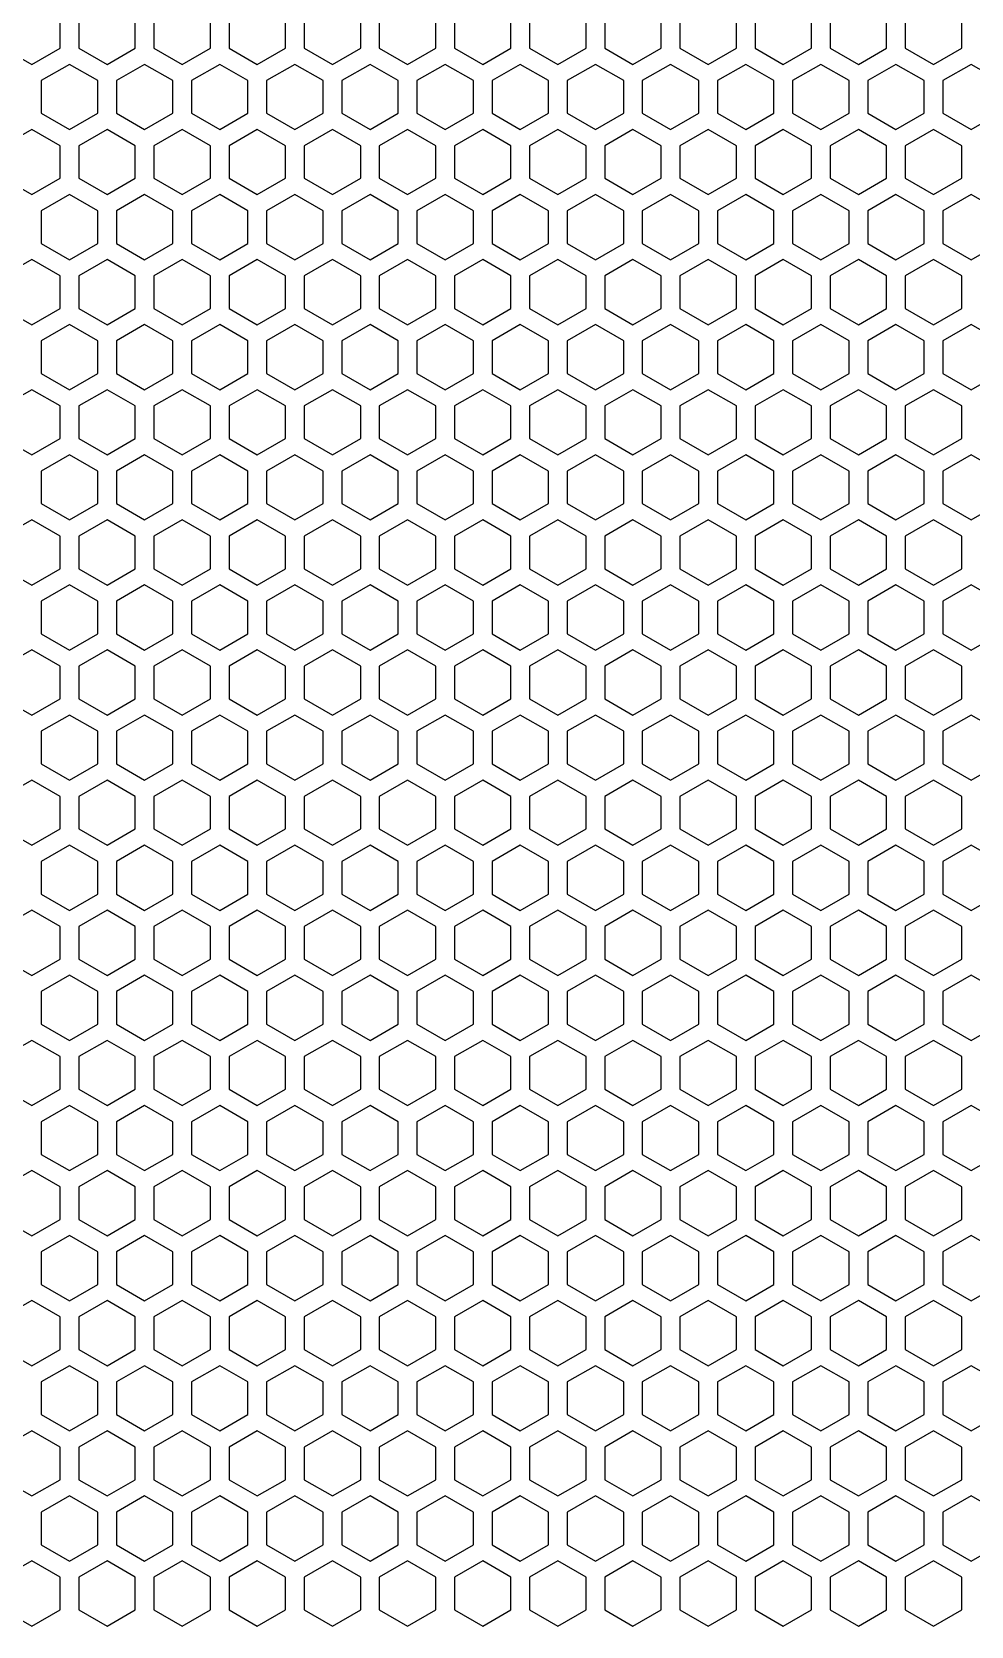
# Model space of a CAD drawing. Extents: x 2 to 204, y 16 to 190.
# Drawn here: x 103.9 to 154.3, y 15.5 to 101.1 of the extents above; entities that cross this region are included whole.
import ezdxf

# ---------------------------------------------------------------- set-up
doc = ezdxf.new("R2010")
doc.units = 0

msp = doc.modelspace()

# ---------------------------------------------------------------- linework, layer by layer
at = {"color": 7}
for points in [[(105.446098, 101.925876), (103.930556, 102.800876), (102.415014, 101.925876), (102.415014, 100.175879), (103.930556, 99.30088), (105.446098, 100.175879), (105.446098, 101.925876)], [(109.477181, 101.925876), (107.961639, 102.800876), (106.446097, 101.925876), (106.446097, 100.175879), (107.961639, 99.30088), (109.477181, 100.175879), (109.477181, 101.925876)], [(113.508267, 101.925876), (111.992725, 102.800876), (110.47718, 101.925876), (110.47718, 100.175879), (111.992725, 99.30088), (113.508267, 100.175879), (113.508267, 101.925876)], [(117.53935, 101.925876), (116.023808, 102.800876), (114.508264, 101.925876), (114.508264, 100.175879), (116.023808, 99.30088), (117.53935, 100.175879), (117.53935, 101.925876)], [(121.570434, 101.925876), (120.054892, 102.800876), (118.539347, 101.925876), (118.539347, 100.175879), (120.054892, 99.30088), (121.570434, 100.175879), (121.570434, 101.925876)], [(125.601517, 101.925876), (124.085975, 102.800876), (122.570433, 101.925876), (122.570433, 100.175879), (124.085975, 99.30088), (125.601517, 100.175879), (125.601517, 101.925876)], [(129.632601, 101.925876), (128.117059, 102.800876), (126.601517, 101.925876), (126.601517, 100.175879), (128.117059, 99.30088), (129.632601, 100.175879), (129.632601, 101.925876)], [(133.663687, 101.925876), (132.148142, 102.800876), (130.6326, 101.925876), (130.6326, 100.175879), (132.148142, 99.30088), (133.663687, 100.175879), (133.663687, 101.925876)], [(137.69477, 101.925876), (136.179225, 102.800876), (134.663683, 101.925876), (134.663683, 100.175879), (136.179225, 99.30088), (137.69477, 100.175879), (137.69477, 101.925876)], [(141.725854, 101.925876), (140.210311, 102.800876), (138.694767, 101.925876), (138.694767, 100.175879), (140.210311, 99.30088), (141.725854, 100.175879), (141.725854, 101.925876)], [(145.756937, 101.925876), (144.241395, 102.800876), (142.725853, 101.925876), (142.725853, 100.175879), (144.241395, 99.30088), (145.756937, 100.175879), (145.756937, 101.925876)], [(149.78802, 101.925876), (148.272478, 102.800876), (146.756934, 101.925876), (146.756934, 100.175879), (148.272478, 99.30088), (149.78802, 100.175879), (149.78802, 101.925876)], [(153.819104, 101.925876), (152.303562, 102.800876), (150.78802, 101.925876), (150.78802, 100.175879), (152.303562, 99.30088), (153.819104, 100.175879), (153.819104, 101.925876)], [(107.461641, 98.434857), (105.946099, 99.309854), (104.430554, 98.434857), (104.430554, 96.684858), (105.946099, 95.809858), (107.461641, 96.684858), (107.461641, 98.434857)], [(111.492724, 98.434857), (109.977182, 99.309854), (108.46164, 98.434857), (108.46164, 96.684858), (109.977182, 95.809858), (111.492724, 96.684858), (111.492724, 98.434857)], [(115.523807, 98.434857), (114.008265, 99.309854), (112.492723, 98.434857), (112.492723, 96.684858), (114.008265, 95.809858), (115.523807, 96.684858), (115.523807, 98.434857)], [(119.554891, 98.434857), (118.039349, 99.309854), (116.523807, 98.434857), (116.523807, 96.684858), (118.039349, 95.809858), (119.554891, 96.684858), (119.554891, 98.434857)], [(123.585974, 98.434857), (122.070432, 99.309854), (120.55489, 98.434857), (120.55489, 96.684858), (122.070432, 95.809858), (123.585974, 96.684858), (123.585974, 98.434857)], [(127.61706, 98.434857), (126.101518, 99.309854), (124.585974, 98.434857), (124.585974, 96.684858), (126.101518, 95.809858), (127.61706, 96.684858), (127.61706, 98.434857)], [(131.648144, 98.434857), (130.132602, 99.309854), (128.617057, 98.434857), (128.617057, 96.684858), (130.132602, 95.809858), (131.648144, 96.684858), (131.648144, 98.434857)], [(135.679227, 98.434857), (134.163685, 99.309854), (132.64814, 98.434857), (132.64814, 96.684858), (134.163685, 95.809858), (135.679227, 96.684858), (135.679227, 98.434857)], [(139.71031, 98.434857), (138.194768, 99.309854), (136.679226, 98.434857), (136.679226, 96.684858), (138.194768, 95.809858), (139.71031, 96.684858), (139.71031, 98.434857)], [(143.741394, 98.434857), (142.225852, 99.309854), (140.71031, 98.434857), (140.71031, 96.684858), (142.225852, 95.809858), (143.741394, 96.684858), (143.741394, 98.434857)], [(147.77248, 98.434857), (146.256935, 99.309854), (144.741393, 98.434857), (144.741393, 96.684858), (146.256935, 95.809858), (147.77248, 96.684858), (147.77248, 98.434857)], [(151.803563, 98.434857), (150.288019, 99.309854), (148.772477, 98.434857), (148.772477, 96.684858), (150.288019, 95.809858), (151.803563, 96.684858), (151.803563, 98.434857)], [(155.834647, 98.434857), (154.319105, 99.309854), (152.80356, 98.434857), (152.80356, 96.684858), (154.319105, 95.809858), (155.834647, 96.684858), (155.834647, 98.434857)], [(105.446098, 94.943835), (103.930556, 95.818835), (102.415014, 94.943835), (102.415014, 93.193838), (103.930556, 92.318839), (105.446098, 93.193838), (105.446098, 94.943835)], [(109.477181, 94.943835), (107.961639, 95.818835), (106.446097, 94.943835), (106.446097, 93.193838), (107.961639, 92.318839), (109.477181, 93.193838), (109.477181, 94.943835)], [(113.508267, 94.943835), (111.992725, 95.818835), (110.47718, 94.943835), (110.47718, 93.193838), (111.992725, 92.318839), (113.508267, 93.193838), (113.508267, 94.943835)], [(117.53935, 94.943835), (116.023808, 95.818835), (114.508264, 94.943835), (114.508264, 93.193838), (116.023808, 92.318839), (117.53935, 93.193838), (117.53935, 94.943835)], [(121.570434, 94.943835), (120.054892, 95.818835), (118.539347, 94.943835), (118.539347, 93.193838), (120.054892, 92.318839), (121.570434, 93.193838), (121.570434, 94.943835)], [(125.601517, 94.943835), (124.085975, 95.818835), (122.570433, 94.943835), (122.570433, 93.193838), (124.085975, 92.318839), (125.601517, 93.193838), (125.601517, 94.943835)], [(129.632601, 94.943835), (128.117059, 95.818835), (126.601517, 94.943835), (126.601517, 93.193838), (128.117059, 92.318839), (129.632601, 93.193838), (129.632601, 94.943835)], [(133.663687, 94.943835), (132.148142, 95.818835), (130.6326, 94.943835), (130.6326, 93.193838), (132.148142, 92.318839), (133.663687, 93.193838), (133.663687, 94.943835)], [(137.69477, 94.943835), (136.179225, 95.818835), (134.663683, 94.943835), (134.663683, 93.193838), (136.179225, 92.318839), (137.69477, 93.193838), (137.69477, 94.943835)], [(141.725854, 94.943835), (140.210311, 95.818835), (138.694767, 94.943835), (138.694767, 93.193838), (140.210311, 92.318839), (141.725854, 93.193838), (141.725854, 94.943835)], [(145.756937, 94.943835), (144.241395, 95.818835), (142.725853, 94.943835), (142.725853, 93.193838), (144.241395, 92.318839), (145.756937, 93.193838), (145.756937, 94.943835)], [(149.78802, 94.943835), (148.272478, 95.818835), (146.756934, 94.943835), (146.756934, 93.193838), (148.272478, 92.318839), (149.78802, 93.193838), (149.78802, 94.943835)], [(153.819104, 94.943835), (152.303562, 95.818835), (150.78802, 94.943835), (150.78802, 93.193838), (152.303562, 92.318839), (153.819104, 93.193838), (153.819104, 94.943835)], [(107.461641, 91.452813), (105.946099, 92.327813), (104.430554, 91.452813), (104.430554, 89.702817), (105.946099, 88.827817), (107.461641, 89.702817), (107.461641, 91.452813)], [(111.492724, 91.452813), (109.977182, 92.327813), (108.46164, 91.452813), (108.46164, 89.702817), (109.977182, 88.827817), (111.492724, 89.702817), (111.492724, 91.452813)], [(115.523807, 91.452813), (114.008265, 92.327813), (112.492723, 91.452813), (112.492723, 89.702817), (114.008265, 88.827817), (115.523807, 89.702817), (115.523807, 91.452813)], [(119.554891, 91.452813), (118.039349, 92.327813), (116.523807, 91.452813), (116.523807, 89.702817), (118.039349, 88.827817), (119.554891, 89.702817), (119.554891, 91.452813)], [(123.585974, 91.452813), (122.070432, 92.327813), (120.55489, 91.452813), (120.55489, 89.702817), (122.070432, 88.827817), (123.585974, 89.702817), (123.585974, 91.452813)], [(127.61706, 91.452813), (126.101518, 92.327813), (124.585974, 91.452813), (124.585974, 89.702817), (126.101518, 88.827817), (127.61706, 89.702817), (127.61706, 91.452813)], [(131.648144, 91.452813), (130.132602, 92.327813), (128.617057, 91.452813), (128.617057, 89.702817), (130.132602, 88.827817), (131.648144, 89.702817), (131.648144, 91.452813)], [(135.679227, 91.452813), (134.163685, 92.327813), (132.64814, 91.452813), (132.64814, 89.702817), (134.163685, 88.827817), (135.679227, 89.702817), (135.679227, 91.452813)], [(139.71031, 91.452813), (138.194768, 92.327813), (136.679226, 91.452813), (136.679226, 89.702817), (138.194768, 88.827817), (139.71031, 89.702817), (139.71031, 91.452813)], [(143.741394, 91.452813), (142.225852, 92.327813), (140.71031, 91.452813), (140.71031, 89.702817), (142.225852, 88.827817), (143.741394, 89.702817), (143.741394, 91.452813)], [(147.77248, 91.452813), (146.256935, 92.327813), (144.741393, 91.452813), (144.741393, 89.702817), (146.256935, 88.827817), (147.77248, 89.702817), (147.77248, 91.452813)], [(151.803563, 91.452813), (150.288019, 92.327813), (148.772477, 91.452813), (148.772477, 89.702817), (150.288019, 88.827817), (151.803563, 89.702817), (151.803563, 91.452813)], [(155.834647, 91.452813), (154.319105, 92.327813), (152.80356, 91.452813), (152.80356, 89.702817), (154.319105, 88.827817), (155.834647, 89.702817), (155.834647, 91.452813)], [(105.446098, 87.961794), (103.930556, 88.836791), (102.415014, 87.961794), (102.415014, 86.211795), (103.930556, 85.336797), (105.446098, 86.211795), (105.446098, 87.961794)], [(109.477181, 87.961794), (107.961639, 88.836791), (106.446097, 87.961794), (106.446097, 86.211795), (107.961639, 85.336797), (109.477181, 86.211795), (109.477181, 87.961794)], [(113.508267, 87.961794), (111.992725, 88.836791), (110.47718, 87.961794), (110.47718, 86.211795), (111.992725, 85.336797), (113.508267, 86.211795), (113.508267, 87.961794)], [(117.53935, 87.961794), (116.023808, 88.836791), (114.508264, 87.961794), (114.508264, 86.211795), (116.023808, 85.336797), (117.53935, 86.211795), (117.53935, 87.961794)], [(121.570434, 87.961794), (120.054892, 88.836791), (118.539347, 87.961794), (118.539347, 86.211795), (120.054892, 85.336797), (121.570434, 86.211795), (121.570434, 87.961794)], [(125.601517, 87.961794), (124.085975, 88.836791), (122.570433, 87.961794), (122.570433, 86.211795), (124.085975, 85.336797), (125.601517, 86.211795), (125.601517, 87.961794)], [(129.632601, 87.961794), (128.117059, 88.836791), (126.601517, 87.961794), (126.601517, 86.211795), (128.117059, 85.336797), (129.632601, 86.211795), (129.632601, 87.961794)], [(133.663687, 87.961794), (132.148142, 88.836791), (130.6326, 87.961794), (130.6326, 86.211795), (132.148142, 85.336797), (133.663687, 86.211795), (133.663687, 87.961794)], [(137.69477, 87.961794), (136.179225, 88.836791), (134.663683, 87.961794), (134.663683, 86.211795), (136.179225, 85.336797), (137.69477, 86.211795), (137.69477, 87.961794)], [(141.725854, 87.961794), (140.210311, 88.836791), (138.694767, 87.961794), (138.694767, 86.211795), (140.210311, 85.336797), (141.725854, 86.211795), (141.725854, 87.961794)], [(145.756937, 87.961794), (144.241395, 88.836791), (142.725853, 87.961794), (142.725853, 86.211795), (144.241395, 85.336797), (145.756937, 86.211795), (145.756937, 87.961794)], [(149.78802, 87.961794), (148.272478, 88.836791), (146.756934, 87.961794), (146.756934, 86.211795), (148.272478, 85.336797), (149.78802, 86.211795), (149.78802, 87.961794)], [(153.819104, 87.961794), (152.303562, 88.836791), (150.78802, 87.961794), (150.78802, 86.211795), (152.303562, 85.336797), (153.819104, 86.211795), (153.819104, 87.961794)], [(107.461641, 84.470772), (105.946099, 85.345772), (104.430554, 84.470772), (104.430554, 82.720775), (105.946099, 81.845776), (107.461641, 82.720775), (107.461641, 84.470772)], [(111.492724, 84.470772), (109.977182, 85.345772), (108.46164, 84.470772), (108.46164, 82.720775), (109.977182, 81.845776), (111.492724, 82.720775), (111.492724, 84.470772)], [(115.523807, 84.470772), (114.008265, 85.345772), (112.492723, 84.470772), (112.492723, 82.720775), (114.008265, 81.845776), (115.523807, 82.720775), (115.523807, 84.470772)], [(119.554891, 84.470772), (118.039349, 85.345772), (116.523807, 84.470772), (116.523807, 82.720775), (118.039349, 81.845776), (119.554891, 82.720775), (119.554891, 84.470772)], [(123.585974, 84.470772), (122.070432, 85.345772), (120.55489, 84.470772), (120.55489, 82.720775), (122.070432, 81.845776), (123.585974, 82.720775), (123.585974, 84.470772)], [(127.61706, 84.470772), (126.101518, 85.345772), (124.585974, 84.470772), (124.585974, 82.720775), (126.101518, 81.845776), (127.61706, 82.720775), (127.61706, 84.470772)], [(131.648144, 84.470772), (130.132602, 85.345772), (128.617057, 84.470772), (128.617057, 82.720775), (130.132602, 81.845776), (131.648144, 82.720775), (131.648144, 84.470772)], [(135.679227, 84.470772), (134.163685, 85.345772), (132.64814, 84.470772), (132.64814, 82.720775), (134.163685, 81.845776), (135.679227, 82.720775), (135.679227, 84.470772)], [(139.71031, 84.470772), (138.194768, 85.345772), (136.679226, 84.470772), (136.679226, 82.720775), (138.194768, 81.845776), (139.71031, 82.720775), (139.71031, 84.470772)], [(143.741394, 84.470772), (142.225852, 85.345772), (140.71031, 84.470772), (140.71031, 82.720775), (142.225852, 81.845776), (143.741394, 82.720775), (143.741394, 84.470772)], [(147.77248, 84.470772), (146.256935, 85.345772), (144.741393, 84.470772), (144.741393, 82.720775), (146.256935, 81.845776), (147.77248, 82.720775), (147.77248, 84.470772)], [(151.803563, 84.470772), (150.288019, 85.345772), (148.772477, 84.470772), (148.772477, 82.720775), (150.288019, 81.845776), (151.803563, 82.720775), (151.803563, 84.470772)], [(155.834647, 84.470772), (154.319105, 85.345772), (152.80356, 84.470772), (152.80356, 82.720775), (154.319105, 81.845776), (155.834647, 82.720775), (155.834647, 84.470772)], [(105.446098, 80.97975), (103.930556, 81.85475), (102.415014, 80.97975), (102.415014, 79.229754), (103.930556, 78.354754), (105.446098, 79.229754), (105.446098, 80.97975)], [(109.477181, 80.97975), (107.961639, 81.85475), (106.446097, 80.97975), (106.446097, 79.229754), (107.961639, 78.354754), (109.477181, 79.229754), (109.477181, 80.97975)], [(113.508267, 80.97975), (111.992725, 81.85475), (110.47718, 80.97975), (110.47718, 79.229754), (111.992725, 78.354754), (113.508267, 79.229754), (113.508267, 80.97975)], [(117.53935, 80.97975), (116.023808, 81.85475), (114.508264, 80.97975), (114.508264, 79.229754), (116.023808, 78.354754), (117.53935, 79.229754), (117.53935, 80.97975)], [(121.570434, 80.97975), (120.054892, 81.85475), (118.539347, 80.97975), (118.539347, 79.229754), (120.054892, 78.354754), (121.570434, 79.229754), (121.570434, 80.97975)], [(125.601517, 80.97975), (124.085975, 81.85475), (122.570433, 80.97975), (122.570433, 79.229754), (124.085975, 78.354754), (125.601517, 79.229754), (125.601517, 80.97975)], [(129.632601, 80.97975), (128.117059, 81.85475), (126.601517, 80.97975), (126.601517, 79.229754), (128.117059, 78.354754), (129.632601, 79.229754), (129.632601, 80.97975)], [(133.663687, 80.97975), (132.148142, 81.85475), (130.6326, 80.97975), (130.6326, 79.229754), (132.148142, 78.354754), (133.663687, 79.229754), (133.663687, 80.97975)], [(137.69477, 80.97975), (136.179225, 81.85475), (134.663683, 80.97975), (134.663683, 79.229754), (136.179225, 78.354754), (137.69477, 79.229754), (137.69477, 80.97975)], [(141.725854, 80.97975), (140.210311, 81.85475), (138.694767, 80.97975), (138.694767, 79.229754), (140.210311, 78.354754), (141.725854, 79.229754), (141.725854, 80.97975)], [(145.756937, 80.97975), (144.241395, 81.85475), (142.725853, 80.97975), (142.725853, 79.229754), (144.241395, 78.354754), (145.756937, 79.229754), (145.756937, 80.97975)], [(149.78802, 80.97975), (148.272478, 81.85475), (146.756934, 80.97975), (146.756934, 79.229754), (148.272478, 78.354754), (149.78802, 79.229754), (149.78802, 80.97975)], [(153.819104, 80.97975), (152.303562, 81.85475), (150.78802, 80.97975), (150.78802, 79.229754), (152.303562, 78.354754), (153.819104, 79.229754), (153.819104, 80.97975)], [(107.461641, 77.488731), (105.946099, 78.363728), (104.430554, 77.488731), (104.430554, 75.738732), (105.946099, 74.863735), (107.461641, 75.738732), (107.461641, 77.488731)], [(111.492724, 77.488731), (109.977182, 78.363728), (108.46164, 77.488731), (108.46164, 75.738732), (109.977182, 74.863735), (111.492724, 75.738732), (111.492724, 77.488731)], [(115.523807, 77.488731), (114.008265, 78.363728), (112.492723, 77.488731), (112.492723, 75.738732), (114.008265, 74.863735), (115.523807, 75.738732), (115.523807, 77.488731)], [(119.554891, 77.488731), (118.039349, 78.363728), (116.523807, 77.488731), (116.523807, 75.738732), (118.039349, 74.863735), (119.554891, 75.738732), (119.554891, 77.488731)], [(123.585974, 77.488731), (122.070432, 78.363728), (120.55489, 77.488731), (120.55489, 75.738732), (122.070432, 74.863735), (123.585974, 75.738732), (123.585974, 77.488731)], [(127.61706, 77.488731), (126.101518, 78.363728), (124.585974, 77.488731), (124.585974, 75.738732), (126.101518, 74.863735), (127.61706, 75.738732), (127.61706, 77.488731)], [(131.648144, 77.488731), (130.132602, 78.363728), (128.617057, 77.488731), (128.617057, 75.738732), (130.132602, 74.863735), (131.648144, 75.738732), (131.648144, 77.488731)], [(135.679227, 77.488731), (134.163685, 78.363728), (132.64814, 77.488731), (132.64814, 75.738732), (134.163685, 74.863735), (135.679227, 75.738732), (135.679227, 77.488731)], [(139.71031, 77.488731), (138.194768, 78.363728), (136.679226, 77.488731), (136.679226, 75.738732), (138.194768, 74.863735), (139.71031, 75.738732), (139.71031, 77.488731)], [(143.741394, 77.488731), (142.225852, 78.363728), (140.71031, 77.488731), (140.71031, 75.738732), (142.225852, 74.863735), (143.741394, 75.738732), (143.741394, 77.488731)], [(147.77248, 77.488731), (146.256935, 78.363728), (144.741393, 77.488731), (144.741393, 75.738732), (146.256935, 74.863735), (147.77248, 75.738732), (147.77248, 77.488731)], [(151.803563, 77.488731), (150.288019, 78.363728), (148.772477, 77.488731), (148.772477, 75.738732), (150.288019, 74.863735), (151.803563, 75.738732), (151.803563, 77.488731)], [(155.834647, 77.488731), (154.319105, 78.363728), (152.80356, 77.488731), (152.80356, 75.738732), (154.319105, 74.863735), (155.834647, 75.738732), (155.834647, 77.488731)], [(105.446098, 73.997709), (103.930556, 74.872707), (102.415014, 73.997709), (102.415014, 72.24771), (103.930556, 71.372713), (105.446098, 72.24771), (105.446098, 73.997709)], [(109.477181, 73.997709), (107.961639, 74.872707), (106.446097, 73.997709), (106.446097, 72.24771), (107.961639, 71.372713), (109.477181, 72.24771), (109.477181, 73.997709)], [(113.508267, 73.997709), (111.992725, 74.872707), (110.47718, 73.997709), (110.47718, 72.24771), (111.992725, 71.372713), (113.508267, 72.24771), (113.508267, 73.997709)], [(117.53935, 73.997709), (116.023808, 74.872707), (114.508264, 73.997709), (114.508264, 72.24771), (116.023808, 71.372713), (117.53935, 72.24771), (117.53935, 73.997709)], [(121.570434, 73.997709), (120.054892, 74.872707), (118.539347, 73.997709), (118.539347, 72.24771), (120.054892, 71.372713), (121.570434, 72.24771), (121.570434, 73.997709)], [(125.601517, 73.997709), (124.085975, 74.872707), (122.570433, 73.997709), (122.570433, 72.24771), (124.085975, 71.372713), (125.601517, 72.24771), (125.601517, 73.997709)], [(129.632601, 73.997709), (128.117059, 74.872707), (126.601517, 73.997709), (126.601517, 72.24771), (128.117059, 71.372713), (129.632601, 72.24771), (129.632601, 73.997709)], [(133.663687, 73.997709), (132.148142, 74.872707), (130.6326, 73.997709), (130.6326, 72.24771), (132.148142, 71.372713), (133.663687, 72.24771), (133.663687, 73.997709)], [(137.69477, 73.997709), (136.179225, 74.872707), (134.663683, 73.997709), (134.663683, 72.24771), (136.179225, 71.372713), (137.69477, 72.24771), (137.69477, 73.997709)], [(141.725854, 73.997709), (140.210311, 74.872707), (138.694767, 73.997709), (138.694767, 72.24771), (140.210311, 71.372713), (141.725854, 72.24771), (141.725854, 73.997709)], [(145.756937, 73.997709), (144.241395, 74.872707), (142.725853, 73.997709), (142.725853, 72.24771), (144.241395, 71.372713), (145.756937, 72.24771), (145.756937, 73.997709)], [(149.78802, 73.997709), (148.272478, 74.872707), (146.756934, 73.997709), (146.756934, 72.24771), (148.272478, 71.372713), (149.78802, 72.24771), (149.78802, 73.997709)], [(153.819104, 73.997709), (152.303562, 74.872707), (150.78802, 73.997709), (150.78802, 72.24771), (152.303562, 71.372713), (153.819104, 72.24771), (153.819104, 73.997709)], [(107.461641, 70.506688), (105.946099, 71.381687), (104.430554, 70.506688), (104.430554, 68.756691), (105.946099, 67.881691), (107.461641, 68.756691), (107.461641, 70.506688)], [(111.492724, 70.506688), (109.977182, 71.381687), (108.46164, 70.506688), (108.46164, 68.756691), (109.977182, 67.881691), (111.492724, 68.756691), (111.492724, 70.506688)], [(115.523807, 70.506688), (114.008265, 71.381687), (112.492723, 70.506688), (112.492723, 68.756691), (114.008265, 67.881691), (115.523807, 68.756691), (115.523807, 70.506688)], [(119.554891, 70.506688), (118.039349, 71.381687), (116.523807, 70.506688), (116.523807, 68.756691), (118.039349, 67.881691), (119.554891, 68.756691), (119.554891, 70.506688)], [(123.585974, 70.506688), (122.070432, 71.381687), (120.55489, 70.506688), (120.55489, 68.756691), (122.070432, 67.881691), (123.585974, 68.756691), (123.585974, 70.506688)], [(127.61706, 70.506688), (126.101518, 71.381687), (124.585974, 70.506688), (124.585974, 68.756691), (126.101518, 67.881691), (127.61706, 68.756691), (127.61706, 70.506688)], [(131.648144, 70.506688), (130.132602, 71.381687), (128.617057, 70.506688), (128.617057, 68.756691), (130.132602, 67.881691), (131.648144, 68.756691), (131.648144, 70.506688)], [(135.679227, 70.506688), (134.163685, 71.381687), (132.64814, 70.506688), (132.64814, 68.756691), (134.163685, 67.881691), (135.679227, 68.756691), (135.679227, 70.506688)], [(139.71031, 70.506688), (138.194768, 71.381687), (136.679226, 70.506688), (136.679226, 68.756691), (138.194768, 67.881691), (139.71031, 68.756691), (139.71031, 70.506688)], [(143.741394, 70.506688), (142.225852, 71.381687), (140.71031, 70.506688), (140.71031, 68.756691), (142.225852, 67.881691), (143.741394, 68.756691), (143.741394, 70.506688)], [(147.77248, 70.506688), (146.256935, 71.381687), (144.741393, 70.506688), (144.741393, 68.756691), (146.256935, 67.881691), (147.77248, 68.756691), (147.77248, 70.506688)], [(151.803563, 70.506688), (150.288019, 71.381687), (148.772477, 70.506688), (148.772477, 68.756691), (150.288019, 67.881691), (151.803563, 68.756691), (151.803563, 70.506688)], [(155.834647, 70.506688), (154.319105, 71.381687), (152.80356, 70.506688), (152.80356, 68.756691), (154.319105, 67.881691), (155.834647, 68.756691), (155.834647, 70.506688)], [(105.446098, 67.015668), (103.930556, 67.890665), (102.415014, 67.015668), (102.415014, 65.265669), (103.930556, 64.390672), (105.446098, 65.265669), (105.446098, 67.015668)], [(109.477181, 67.015668), (107.961639, 67.890665), (106.446097, 67.015668), (106.446097, 65.265669), (107.961639, 64.390672), (109.477181, 65.265669), (109.477181, 67.015668)], [(113.508267, 67.015668), (111.992725, 67.890665), (110.47718, 67.015668), (110.47718, 65.265669), (111.992725, 64.390672), (113.508267, 65.265669), (113.508267, 67.015668)], [(117.53935, 67.015668), (116.023808, 67.890665), (114.508264, 67.015668), (114.508264, 65.265669), (116.023808, 64.390672), (117.53935, 65.265669), (117.53935, 67.015668)], [(121.570434, 67.015668), (120.054892, 67.890665), (118.539347, 67.015668), (118.539347, 65.265669), (120.054892, 64.390672), (121.570434, 65.265669), (121.570434, 67.015668)], [(125.601517, 67.015668), (124.085975, 67.890665), (122.570433, 67.015668), (122.570433, 65.265669), (124.085975, 64.390672), (125.601517, 65.265669), (125.601517, 67.015668)], [(129.632601, 67.015668), (128.117059, 67.890665), (126.601517, 67.015668), (126.601517, 65.265669), (128.117059, 64.390672), (129.632601, 65.265669), (129.632601, 67.015668)], [(133.663687, 67.015668), (132.148142, 67.890665), (130.6326, 67.015668), (130.6326, 65.265669), (132.148142, 64.390672), (133.663687, 65.265669), (133.663687, 67.015668)], [(137.69477, 67.015668), (136.179225, 67.890665), (134.663683, 67.015668), (134.663683, 65.265669), (136.179225, 64.390672), (137.69477, 65.265669), (137.69477, 67.015668)], [(141.725854, 67.015668), (140.210311, 67.890665), (138.694767, 67.015668), (138.694767, 65.265669), (140.210311, 64.390672), (141.725854, 65.265669), (141.725854, 67.015668)], [(145.756937, 67.015668), (144.241395, 67.890665), (142.725853, 67.015668), (142.725853, 65.265669), (144.241395, 64.390672), (145.756937, 65.265669), (145.756937, 67.015668)], [(149.78802, 67.015668), (148.272478, 67.890665), (146.756934, 67.015668), (146.756934, 65.265669), (148.272478, 64.390672), (149.78802, 65.265669), (149.78802, 67.015668)], [(153.819104, 67.015668), (152.303562, 67.890665), (150.78802, 67.015668), (150.78802, 65.265669), (152.303562, 64.390672), (153.819104, 65.265669), (153.819104, 67.015668)], [(107.461641, 63.524646), (105.946099, 64.399644), (104.430554, 63.524646), (104.430554, 61.774649), (105.946099, 60.89965), (107.461641, 61.774649), (107.461641, 63.524646)], [(111.492724, 63.524646), (109.977182, 64.399644), (108.46164, 63.524646), (108.46164, 61.774649), (109.977182, 60.89965), (111.492724, 61.774649), (111.492724, 63.524646)], [(115.523807, 63.524646), (114.008265, 64.399644), (112.492723, 63.524646), (112.492723, 61.774649), (114.008265, 60.89965), (115.523807, 61.774649), (115.523807, 63.524646)], [(119.554891, 63.524646), (118.039349, 64.399644), (116.523807, 63.524646), (116.523807, 61.774649), (118.039349, 60.89965), (119.554891, 61.774649), (119.554891, 63.524646)], [(123.585974, 63.524646), (122.070432, 64.399644), (120.55489, 63.524646), (120.55489, 61.774649), (122.070432, 60.89965), (123.585974, 61.774649), (123.585974, 63.524646)], [(127.61706, 63.524646), (126.101518, 64.399644), (124.585974, 63.524646), (124.585974, 61.774649), (126.101518, 60.89965), (127.61706, 61.774649), (127.61706, 63.524646)], [(131.648144, 63.524646), (130.132602, 64.399644), (128.617057, 63.524646), (128.617057, 61.774649), (130.132602, 60.89965), (131.648144, 61.774649), (131.648144, 63.524646)], [(135.679227, 63.524646), (134.163685, 64.399644), (132.64814, 63.524646), (132.64814, 61.774649), (134.163685, 60.89965), (135.679227, 61.774649), (135.679227, 63.524646)], [(139.71031, 63.524646), (138.194768, 64.399644), (136.679226, 63.524646), (136.679226, 61.774649), (138.194768, 60.89965), (139.71031, 61.774649), (139.71031, 63.524646)], [(143.741394, 63.524646), (142.225852, 64.399644), (140.71031, 63.524646), (140.71031, 61.774649), (142.225852, 60.89965), (143.741394, 61.774649), (143.741394, 63.524646)], [(147.77248, 63.524646), (146.256935, 64.399644), (144.741393, 63.524646), (144.741393, 61.774649), (146.256935, 60.89965), (147.77248, 61.774649), (147.77248, 63.524646)], [(151.803563, 63.524646), (150.288019, 64.399644), (148.772477, 63.524646), (148.772477, 61.774649), (150.288019, 60.89965), (151.803563, 61.774649), (151.803563, 63.524646)], [(155.834647, 63.524646), (154.319105, 64.399644), (152.80356, 63.524646), (152.80356, 61.774649), (154.319105, 60.89965), (155.834647, 61.774649), (155.834647, 63.524646)], [(105.446098, 60.033625), (103.930556, 60.908624), (102.415014, 60.033625), (102.415014, 58.283628), (103.930556, 57.408628), (105.446098, 58.283628), (105.446098, 60.033625)], [(109.477181, 60.033625), (107.961639, 60.908624), (106.446097, 60.033625), (106.446097, 58.283628), (107.961639, 57.408628), (109.477181, 58.283628), (109.477181, 60.033625)], [(113.508267, 60.033625), (111.992725, 60.908624), (110.47718, 60.033625), (110.47718, 58.283628), (111.992725, 57.408628), (113.508267, 58.283628), (113.508267, 60.033625)], [(117.53935, 60.033625), (116.023808, 60.908624), (114.508264, 60.033625), (114.508264, 58.283628), (116.023808, 57.408628), (117.53935, 58.283628), (117.53935, 60.033625)], [(121.570434, 60.033625), (120.054892, 60.908624), (118.539347, 60.033625), (118.539347, 58.283628), (120.054892, 57.408628), (121.570434, 58.283628), (121.570434, 60.033625)], [(125.601517, 60.033625), (124.085975, 60.908624), (122.570433, 60.033625), (122.570433, 58.283628), (124.085975, 57.408628), (125.601517, 58.283628), (125.601517, 60.033625)], [(129.632601, 60.033625), (128.117059, 60.908624), (126.601517, 60.033625), (126.601517, 58.283628), (128.117059, 57.408628), (129.632601, 58.283628), (129.632601, 60.033625)], [(133.663687, 60.033625), (132.148142, 60.908624), (130.6326, 60.033625), (130.6326, 58.283628), (132.148142, 57.408628), (133.663687, 58.283628), (133.663687, 60.033625)], [(137.69477, 60.033625), (136.179225, 60.908624), (134.663683, 60.033625), (134.663683, 58.283628), (136.179225, 57.408628), (137.69477, 58.283628), (137.69477, 60.033625)], [(141.725854, 60.033625), (140.210311, 60.908624), (138.694767, 60.033625), (138.694767, 58.283628), (140.210311, 57.408628), (141.725854, 58.283628), (141.725854, 60.033625)], [(145.756937, 60.033625), (144.241395, 60.908624), (142.725853, 60.033625), (142.725853, 58.283628), (144.241395, 57.408628), (145.756937, 58.283628), (145.756937, 60.033625)], [(149.78802, 60.033625), (148.272478, 60.908624), (146.756934, 60.033625), (146.756934, 58.283628), (148.272478, 57.408628), (149.78802, 58.283628), (149.78802, 60.033625)], [(153.819104, 60.033625), (152.303562, 60.908624), (150.78802, 60.033625), (150.78802, 58.283628), (152.303562, 57.408628), (153.819104, 58.283628), (153.819104, 60.033625)], [(107.461641, 56.542603), (105.946099, 57.417602), (104.430554, 56.542603), (104.430554, 54.792606), (105.946099, 53.917606), (107.461641, 54.792606), (107.461641, 56.542603)], [(111.492724, 56.542603), (109.977182, 57.417602), (108.46164, 56.542603), (108.46164, 54.792606), (109.977182, 53.917606), (111.492724, 54.792606), (111.492724, 56.542603)], [(115.523807, 56.542603), (114.008265, 57.417602), (112.492723, 56.542603), (112.492723, 54.792606), (114.008265, 53.917606), (115.523807, 54.792606), (115.523807, 56.542603)], [(119.554891, 56.542603), (118.039349, 57.417602), (116.523807, 56.542603), (116.523807, 54.792606), (118.039349, 53.917606), (119.554891, 54.792606), (119.554891, 56.542603)], [(123.585974, 56.542603), (122.070432, 57.417602), (120.55489, 56.542603), (120.55489, 54.792606), (122.070432, 53.917606), (123.585974, 54.792606), (123.585974, 56.542603)], [(127.61706, 56.542603), (126.101518, 57.417602), (124.585974, 56.542603), (124.585974, 54.792606), (126.101518, 53.917606), (127.61706, 54.792606), (127.61706, 56.542603)], [(131.648144, 56.542603), (130.132602, 57.417602), (128.617057, 56.542603), (128.617057, 54.792606), (130.132602, 53.917606), (131.648144, 54.792606), (131.648144, 56.542603)], [(135.679227, 56.542603), (134.163685, 57.417602), (132.64814, 56.542603), (132.64814, 54.792606), (134.163685, 53.917606), (135.679227, 54.792606), (135.679227, 56.542603)], [(139.71031, 56.542603), (138.194768, 57.417602), (136.679226, 56.542603), (136.679226, 54.792606), (138.194768, 53.917606), (139.71031, 54.792606), (139.71031, 56.542603)], [(143.741394, 56.542603), (142.225852, 57.417602), (140.71031, 56.542603), (140.71031, 54.792606), (142.225852, 53.917606), (143.741394, 54.792606), (143.741394, 56.542603)], [(147.77248, 56.542603), (146.256935, 57.417602), (144.741393, 56.542603), (144.741393, 54.792606), (146.256935, 53.917606), (147.77248, 54.792606), (147.77248, 56.542603)], [(151.803563, 56.542603), (150.288019, 57.417602), (148.772477, 56.542603), (148.772477, 54.792606), (150.288019, 53.917606), (151.803563, 54.792606), (151.803563, 56.542603)], [(155.834647, 56.542603), (154.319105, 57.417602), (152.80356, 56.542603), (152.80356, 54.792606), (154.319105, 53.917606), (155.834647, 54.792606), (155.834647, 56.542603)], [(105.446098, 53.051583), (103.930556, 53.926583), (102.415014, 53.051583), (102.415014, 51.301584), (103.930556, 50.426587), (105.446098, 51.301584), (105.446098, 53.051583)], [(109.477181, 53.051583), (107.961639, 53.926583), (106.446097, 53.051583), (106.446097, 51.301584), (107.961639, 50.426587), (109.477181, 51.301584), (109.477181, 53.051583)], [(113.508267, 53.051583), (111.992725, 53.926583), (110.47718, 53.051583), (110.47718, 51.301584), (111.992725, 50.426587), (113.508267, 51.301584), (113.508267, 53.051583)], [(117.53935, 53.051583), (116.023808, 53.926583), (114.508264, 53.051583), (114.508264, 51.301584), (116.023808, 50.426587), (117.53935, 51.301584), (117.53935, 53.051583)], [(121.570434, 53.051583), (120.054892, 53.926583), (118.539347, 53.051583), (118.539347, 51.301584), (120.054892, 50.426587), (121.570434, 51.301584), (121.570434, 53.051583)], [(125.601517, 53.051583), (124.085975, 53.926583), (122.570433, 53.051583), (122.570433, 51.301584), (124.085975, 50.426587), (125.601517, 51.301584), (125.601517, 53.051583)], [(129.632601, 53.051583), (128.117059, 53.926583), (126.601517, 53.051583), (126.601517, 51.301584), (128.117059, 50.426587), (129.632601, 51.301584), (129.632601, 53.051583)], [(133.663687, 53.051583), (132.148142, 53.926583), (130.6326, 53.051583), (130.6326, 51.301584), (132.148142, 50.426587), (133.663687, 51.301584), (133.663687, 53.051583)], [(137.69477, 53.051583), (136.179225, 53.926583), (134.663683, 53.051583), (134.663683, 51.301584), (136.179225, 50.426587), (137.69477, 51.301584), (137.69477, 53.051583)], [(141.725854, 53.051583), (140.210311, 53.926583), (138.694767, 53.051583), (138.694767, 51.301584), (140.210311, 50.426587), (141.725854, 51.301584), (141.725854, 53.051583)], [(145.756937, 53.051583), (144.241395, 53.926583), (142.725853, 53.051583), (142.725853, 51.301584), (144.241395, 50.426587), (145.756937, 51.301584), (145.756937, 53.051583)], [(149.78802, 53.051583), (148.272478, 53.926583), (146.756934, 53.051583), (146.756934, 51.301584), (148.272478, 50.426587), (149.78802, 51.301584), (149.78802, 53.051583)], [(153.819104, 53.051583), (152.303562, 53.926583), (150.78802, 53.051583), (150.78802, 51.301584), (152.303562, 50.426587), (153.819104, 51.301584), (153.819104, 53.051583)], [(107.461641, 49.560551), (105.946099, 50.435561), (104.430554, 49.560551), (104.430554, 47.810573), (105.946099, 46.93557), (107.461641, 47.810573), (107.461641, 49.560551)], [(111.492724, 49.560551), (109.977182, 50.435561), (108.46164, 49.560551), (108.46164, 47.810573), (109.977182, 46.93557), (111.492724, 47.810573), (111.492724, 49.560551)], [(115.523807, 49.560551), (114.008265, 50.435561), (112.492723, 49.560551), (112.492723, 47.810573), (114.008265, 46.93557), (115.523807, 47.810573), (115.523807, 49.560551)], [(119.554891, 49.560551), (118.039349, 50.435561), (116.523807, 49.560551), (116.523807, 47.810573), (118.039349, 46.93557), (119.554891, 47.810573), (119.554891, 49.560551)], [(123.585974, 49.560551), (122.070432, 50.435561), (120.55489, 49.560551), (120.55489, 47.810573), (122.070432, 46.93557), (123.585974, 47.810573), (123.585974, 49.560551)], [(127.61706, 49.560551), (126.101518, 50.435561), (124.585974, 49.560551), (124.585974, 47.810573), (126.101518, 46.93557), (127.61706, 47.810573), (127.61706, 49.560551)], [(131.648144, 49.560551), (130.132602, 50.435561), (128.617057, 49.560551), (128.617057, 47.810573), (130.132602, 46.93557), (131.648144, 47.810573), (131.648144, 49.560551)], [(135.679227, 49.560551), (134.163685, 50.435561), (132.64814, 49.560551), (132.64814, 47.810573), (134.163685, 46.93557), (135.679227, 47.810573), (135.679227, 49.560551)], [(139.71031, 49.560551), (138.194768, 50.435561), (136.679226, 49.560551), (136.679226, 47.810573), (138.194768, 46.93557), (139.71031, 47.810573), (139.71031, 49.560551)], [(143.741394, 49.560551), (142.225852, 50.435561), (140.71031, 49.560551), (140.71031, 47.810573), (142.225852, 46.93557), (143.741394, 47.810573), (143.741394, 49.560551)], [(147.77248, 49.560551), (146.256935, 50.435561), (144.741393, 49.560551), (144.741393, 47.810573), (146.256935, 46.93557), (147.77248, 47.810573), (147.77248, 49.560551)], [(151.803563, 49.560551), (150.288019, 50.435561), (148.772477, 49.560551), (148.772477, 47.810573), (150.288019, 46.93557), (151.803563, 47.810573), (151.803563, 49.560551)], [(155.834647, 49.560551), (154.319105, 50.435561), (152.80356, 49.560551), (152.80356, 47.810573), (154.319105, 46.93557), (155.834647, 47.810573), (155.834647, 49.560551)], [(105.446098, 46.069537), (103.930556, 46.944539), (102.415014, 46.069537), (102.415014, 44.319532), (103.930556, 43.444556), (105.446098, 44.319532), (105.446098, 46.069537)], [(109.477181, 46.069537), (107.961639, 46.944539), (106.446097, 46.069537), (106.446097, 44.319532), (107.961639, 43.444556), (109.477181, 44.319532), (109.477181, 46.069537)], [(113.508267, 46.069537), (111.992725, 46.944539), (110.47718, 46.069537), (110.47718, 44.319532), (111.992725, 43.444556), (113.508267, 44.319532), (113.508267, 46.069537)], [(117.53935, 46.069537), (116.023808, 46.944539), (114.508264, 46.069537), (114.508264, 44.319532), (116.023808, 43.444556), (117.53935, 44.319532), (117.53935, 46.069537)], [(121.570434, 46.069537), (120.054892, 46.944539), (118.539347, 46.069537), (118.539347, 44.319532), (120.054892, 43.444556), (121.570434, 44.319532), (121.570434, 46.069537)], [(125.601517, 46.069537), (124.085975, 46.944539), (122.570433, 46.069537), (122.570433, 44.319532), (124.085975, 43.444556), (125.601517, 44.319532), (125.601517, 46.069537)], [(129.632601, 46.069537), (128.117059, 46.944539), (126.601517, 46.069537), (126.601517, 44.319532), (128.117059, 43.444556), (129.632601, 44.319532), (129.632601, 46.069537)], [(133.663687, 46.069537), (132.148142, 46.944539), (130.6326, 46.069537), (130.6326, 44.319532), (132.148142, 43.444556), (133.663687, 44.319532), (133.663687, 46.069537)], [(137.69477, 46.069537), (136.179225, 46.944539), (134.663683, 46.069537), (134.663683, 44.319532), (136.179225, 43.444556), (137.69477, 44.319532), (137.69477, 46.069537)], [(141.725854, 46.069537), (140.210311, 46.944539), (138.694767, 46.069537), (138.694767, 44.319532), (140.210311, 43.444556), (141.725854, 44.319532), (141.725854, 46.069537)], [(145.756937, 46.069537), (144.241395, 46.944539), (142.725853, 46.069537), (142.725853, 44.319532), (144.241395, 43.444556), (145.756937, 44.319532), (145.756937, 46.069537)], [(149.78802, 46.069537), (148.272478, 46.944539), (146.756934, 46.069537), (146.756934, 44.319532), (148.272478, 43.444556), (149.78802, 44.319532), (149.78802, 46.069537)], [(153.819104, 46.069537), (152.303562, 46.944539), (150.78802, 46.069537), (150.78802, 44.319532), (152.303562, 43.444556), (153.819104, 44.319532), (153.819104, 46.069537)], [(107.461641, 42.578523), (105.946099, 43.453526), (104.430554, 42.578523), (104.430554, 40.828518), (105.946099, 39.953516), (107.461641, 40.828518), (107.461641, 42.578523)], [(111.492724, 42.578523), (109.977182, 43.453526), (108.46164, 42.578523), (108.46164, 40.828518), (109.977182, 39.953516), (111.492724, 40.828518), (111.492724, 42.578523)], [(115.523807, 42.578523), (114.008265, 43.453526), (112.492723, 42.578523), (112.492723, 40.828518), (114.008265, 39.953516), (115.523807, 40.828518), (115.523807, 42.578523)], [(119.554891, 42.578523), (118.039349, 43.453526), (116.523807, 42.578523), (116.523807, 40.828518), (118.039349, 39.953516), (119.554891, 40.828518), (119.554891, 42.578523)], [(123.585974, 42.578523), (122.070432, 43.453526), (120.55489, 42.578523), (120.55489, 40.828518), (122.070432, 39.953516), (123.585974, 40.828518), (123.585974, 42.578523)], [(127.61706, 42.578523), (126.101518, 43.453526), (124.585974, 42.578523), (124.585974, 40.828518), (126.101518, 39.953516), (127.61706, 40.828518), (127.61706, 42.578523)], [(131.648144, 42.578523), (130.132602, 43.453526), (128.617057, 42.578523), (128.617057, 40.828518), (130.132602, 39.953516), (131.648144, 40.828518), (131.648144, 42.578523)], [(135.679227, 42.578523), (134.163685, 43.453526), (132.64814, 42.578523), (132.64814, 40.828518), (134.163685, 39.953516), (135.679227, 40.828518), (135.679227, 42.578523)], [(139.71031, 42.578523), (138.194768, 43.453526), (136.679226, 42.578523), (136.679226, 40.828518), (138.194768, 39.953516), (139.71031, 40.828518), (139.71031, 42.578523)], [(143.741394, 42.578523), (142.225852, 43.453526), (140.71031, 42.578523), (140.71031, 40.828518), (142.225852, 39.953516), (143.741394, 40.828518), (143.741394, 42.578523)], [(147.77248, 42.578523), (146.256935, 43.453526), (144.741393, 42.578523), (144.741393, 40.828518), (146.256935, 39.953516), (147.77248, 40.828518), (147.77248, 42.578523)], [(151.803563, 42.578523), (150.288019, 43.453526), (148.772477, 42.578523), (148.772477, 40.828518), (150.288019, 39.953516), (151.803563, 40.828518), (151.803563, 42.578523)], [(155.834647, 42.578523), (154.319105, 43.453526), (152.80356, 42.578523), (152.80356, 40.828518), (154.319105, 39.953516), (155.834647, 40.828518), (155.834647, 42.578523)], [(105.446098, 39.087509), (103.930556, 39.962485), (102.415014, 39.087509), (102.415014, 37.337504), (103.930556, 36.462502), (105.446098, 37.337504), (105.446098, 39.087509)], [(109.477181, 39.087509), (107.961639, 39.962485), (106.446097, 39.087509), (106.446097, 37.337504), (107.961639, 36.462502), (109.477181, 37.337504), (109.477181, 39.087509)], [(113.508267, 39.087509), (111.992725, 39.962485), (110.47718, 39.087509), (110.47718, 37.337504), (111.992725, 36.462502), (113.508267, 37.337504), (113.508267, 39.087509)], [(117.53935, 39.087509), (116.023808, 39.962485), (114.508264, 39.087509), (114.508264, 37.337504), (116.023808, 36.462502), (117.53935, 37.337504), (117.53935, 39.087509)], [(121.570434, 39.087509), (120.054892, 39.962485), (118.539347, 39.087509), (118.539347, 37.337504), (120.054892, 36.462502), (121.570434, 37.337504), (121.570434, 39.087509)], [(125.601517, 39.087509), (124.085975, 39.962485), (122.570433, 39.087509), (122.570433, 37.337504), (124.085975, 36.462502), (125.601517, 37.337504), (125.601517, 39.087509)], [(129.632601, 39.087509), (128.117059, 39.962485), (126.601517, 39.087509), (126.601517, 37.337504), (128.117059, 36.462502), (129.632601, 37.337504), (129.632601, 39.087509)], [(133.663687, 39.087509), (132.148142, 39.962485), (130.6326, 39.087509), (130.6326, 37.337504), (132.148142, 36.462502), (133.663687, 37.337504), (133.663687, 39.087509)], [(137.69477, 39.087509), (136.179225, 39.962485), (134.663683, 39.087509), (134.663683, 37.337504), (136.179225, 36.462502), (137.69477, 37.337504), (137.69477, 39.087509)], [(141.725854, 39.087509), (140.210311, 39.962485), (138.694767, 39.087509), (138.694767, 37.337504), (140.210311, 36.462502), (141.725854, 37.337504), (141.725854, 39.087509)], [(145.756937, 39.087509), (144.241395, 39.962485), (142.725853, 39.087509), (142.725853, 37.337504), (144.241395, 36.462502), (145.756937, 37.337504), (145.756937, 39.087509)], [(149.78802, 39.087509), (148.272478, 39.962485), (146.756934, 39.087509), (146.756934, 37.337504), (148.272478, 36.462502), (149.78802, 37.337504), (149.78802, 39.087509)], [(153.819104, 39.087509), (152.303562, 39.962485), (150.78802, 39.087509), (150.78802, 37.337504), (152.303562, 36.462502), (153.819104, 37.337504), (153.819104, 39.087509)], [(107.461641, 35.596469), (105.946099, 36.471471), (104.430554, 35.596469), (104.430554, 33.84649), (105.946099, 32.971488), (107.461641, 33.84649), (107.461641, 35.596469)], [(111.492724, 35.596469), (109.977182, 36.471471), (108.46164, 35.596469), (108.46164, 33.84649), (109.977182, 32.971488), (111.492724, 33.84649), (111.492724, 35.596469)], [(115.523807, 35.596469), (114.008265, 36.471471), (112.492723, 35.596469), (112.492723, 33.84649), (114.008265, 32.971488), (115.523807, 33.84649), (115.523807, 35.596469)], [(119.554891, 35.596469), (118.039349, 36.471471), (116.523807, 35.596469), (116.523807, 33.84649), (118.039349, 32.971488), (119.554891, 33.84649), (119.554891, 35.596469)], [(123.585974, 35.596469), (122.070432, 36.471471), (120.55489, 35.596469), (120.55489, 33.84649), (122.070432, 32.971488), (123.585974, 33.84649), (123.585974, 35.596469)], [(127.61706, 35.596469), (126.101518, 36.471471), (124.585974, 35.596469), (124.585974, 33.84649), (126.101518, 32.971488), (127.61706, 33.84649), (127.61706, 35.596469)], [(131.648144, 35.596469), (130.132602, 36.471471), (128.617057, 35.596469), (128.617057, 33.84649), (130.132602, 32.971488), (131.648144, 33.84649), (131.648144, 35.596469)], [(135.679227, 35.596469), (134.163685, 36.471471), (132.64814, 35.596469), (132.64814, 33.84649), (134.163685, 32.971488), (135.679227, 33.84649), (135.679227, 35.596469)], [(139.71031, 35.596469), (138.194768, 36.471471), (136.679226, 35.596469), (136.679226, 33.84649), (138.194768, 32.971488), (139.71031, 33.84649), (139.71031, 35.596469)], [(143.741394, 35.596469), (142.225852, 36.471471), (140.71031, 35.596469), (140.71031, 33.84649), (142.225852, 32.971488), (143.741394, 33.84649), (143.741394, 35.596469)], [(147.77248, 35.596469), (146.256935, 36.471471), (144.741393, 35.596469), (144.741393, 33.84649), (146.256935, 32.971488), (147.77248, 33.84649), (147.77248, 35.596469)], [(151.803563, 35.596469), (150.288019, 36.471471), (148.772477, 35.596469), (148.772477, 33.84649), (150.288019, 32.971488), (151.803563, 33.84649), (151.803563, 35.596469)], [(155.834647, 35.596469), (154.319105, 36.471471), (152.80356, 35.596469), (152.80356, 33.84649), (154.319105, 32.971488), (155.834647, 33.84649), (155.834647, 35.596469)], [(105.446098, 32.105455), (103.930556, 32.980457), (102.415014, 32.105455), (102.415014, 30.35545), (103.930556, 29.480448), (105.446098, 30.35545), (105.446098, 32.105455)], [(109.477181, 32.105455), (107.961639, 32.980457), (106.446097, 32.105455), (106.446097, 30.35545), (107.961639, 29.480448), (109.477181, 30.35545), (109.477181, 32.105455)], [(113.508267, 32.105455), (111.992725, 32.980457), (110.47718, 32.105455), (110.47718, 30.35545), (111.992725, 29.480448), (113.508267, 30.35545), (113.508267, 32.105455)], [(117.53935, 32.105455), (116.023808, 32.980457), (114.508264, 32.105455), (114.508264, 30.35545), (116.023808, 29.480448), (117.53935, 30.35545), (117.53935, 32.105455)], [(121.570434, 32.105455), (120.054892, 32.980457), (118.539347, 32.105455), (118.539347, 30.35545), (120.054892, 29.480448), (121.570434, 30.35545), (121.570434, 32.105455)], [(125.601517, 32.105455), (124.085975, 32.980457), (122.570433, 32.105455), (122.570433, 30.35545), (124.085975, 29.480448), (125.601517, 30.35545), (125.601517, 32.105455)], [(129.632601, 32.105455), (128.117059, 32.980457), (126.601517, 32.105455), (126.601517, 30.35545), (128.117059, 29.480448), (129.632601, 30.35545), (129.632601, 32.105455)], [(133.663687, 32.105455), (132.148142, 32.980457), (130.6326, 32.105455), (130.6326, 30.35545), (132.148142, 29.480448), (133.663687, 30.35545), (133.663687, 32.105455)], [(137.69477, 32.105455), (136.179225, 32.980457), (134.663683, 32.105455), (134.663683, 30.35545), (136.179225, 29.480448), (137.69477, 30.35545), (137.69477, 32.105455)], [(141.725854, 32.105455), (140.210311, 32.980457), (138.694767, 32.105455), (138.694767, 30.35545), (140.210311, 29.480448), (141.725854, 30.35545), (141.725854, 32.105455)], [(145.756937, 32.105455), (144.241395, 32.980457), (142.725853, 32.105455), (142.725853, 30.35545), (144.241395, 29.480448), (145.756937, 30.35545), (145.756937, 32.105455)], [(149.78802, 32.105455), (148.272478, 32.980457), (146.756934, 32.105455), (146.756934, 30.35545), (148.272478, 29.480448), (149.78802, 30.35545), (149.78802, 32.105455)], [(153.819104, 32.105455), (152.303562, 32.980457), (150.78802, 32.105455), (150.78802, 30.35545), (152.303562, 29.480448), (153.819104, 30.35545), (153.819104, 32.105455)], [(107.461641, 28.614441), (105.946099, 29.489443), (104.430554, 28.614441), (104.430554, 26.864436), (105.946099, 25.989434), (107.461641, 26.864436), (107.461641, 28.614441)], [(111.492724, 28.614441), (109.977182, 29.489443), (108.46164, 28.614441), (108.46164, 26.864436), (109.977182, 25.989434), (111.492724, 26.864436), (111.492724, 28.614441)], [(115.523807, 28.614441), (114.008265, 29.489443), (112.492723, 28.614441), (112.492723, 26.864436), (114.008265, 25.989434), (115.523807, 26.864436), (115.523807, 28.614441)], [(119.554891, 28.614441), (118.039349, 29.489443), (116.523807, 28.614441), (116.523807, 26.864436), (118.039349, 25.989434), (119.554891, 26.864436), (119.554891, 28.614441)], [(123.585974, 28.614441), (122.070432, 29.489443), (120.55489, 28.614441), (120.55489, 26.864436), (122.070432, 25.989434), (123.585974, 26.864436), (123.585974, 28.614441)], [(127.61706, 28.614441), (126.101518, 29.489443), (124.585974, 28.614441), (124.585974, 26.864436), (126.101518, 25.989434), (127.61706, 26.864436), (127.61706, 28.614441)], [(131.648144, 28.614441), (130.132602, 29.489443), (128.617057, 28.614441), (128.617057, 26.864436), (130.132602, 25.989434), (131.648144, 26.864436), (131.648144, 28.614441)], [(135.679227, 28.614441), (134.163685, 29.489443), (132.64814, 28.614441), (132.64814, 26.864436), (134.163685, 25.989434), (135.679227, 26.864436), (135.679227, 28.614441)], [(139.71031, 28.614441), (138.194768, 29.489443), (136.679226, 28.614441), (136.679226, 26.864436), (138.194768, 25.989434), (139.71031, 26.864436), (139.71031, 28.614441)], [(143.741394, 28.614441), (142.225852, 29.489443), (140.71031, 28.614441), (140.71031, 26.864436), (142.225852, 25.989434), (143.741394, 26.864436), (143.741394, 28.614441)], [(147.77248, 28.614441), (146.256935, 29.489443), (144.741393, 28.614441), (144.741393, 26.864436), (146.256935, 25.989434), (147.77248, 26.864436), (147.77248, 28.614441)], [(151.803563, 28.614441), (150.288019, 29.489443), (148.772477, 28.614441), (148.772477, 26.864436), (150.288019, 25.989434), (151.803563, 26.864436), (151.803563, 28.614441)], [(155.834647, 28.614441), (154.319105, 29.489443), (152.80356, 28.614441), (152.80356, 26.864436), (154.319105, 25.989434), (155.834647, 26.864436), (155.834647, 28.614441)], [(105.446098, 25.123427), (103.930556, 25.998403), (102.415014, 25.123427), (102.415014, 23.373422), (103.930556, 22.49842), (105.446098, 23.373422), (105.446098, 25.123427)], [(109.477181, 25.123427), (107.961639, 25.998403), (106.446097, 25.123427), (106.446097, 23.373422), (107.961639, 22.49842), (109.477181, 23.373422), (109.477181, 25.123427)], [(113.508267, 25.123427), (111.992725, 25.998403), (110.47718, 25.123427), (110.47718, 23.373422), (111.992725, 22.49842), (113.508267, 23.373422), (113.508267, 25.123427)], [(117.53935, 25.123427), (116.023808, 25.998403), (114.508264, 25.123427), (114.508264, 23.373422), (116.023808, 22.49842), (117.53935, 23.373422), (117.53935, 25.123427)], [(121.570434, 25.123427), (120.054892, 25.998403), (118.539347, 25.123427), (118.539347, 23.373422), (120.054892, 22.49842), (121.570434, 23.373422), (121.570434, 25.123427)], [(125.601517, 25.123427), (124.085975, 25.998403), (122.570433, 25.123427), (122.570433, 23.373422), (124.085975, 22.49842), (125.601517, 23.373422), (125.601517, 25.123427)], [(129.632601, 25.123427), (128.117059, 25.998403), (126.601517, 25.123427), (126.601517, 23.373422), (128.117059, 22.49842), (129.632601, 23.373422), (129.632601, 25.123427)], [(133.663687, 25.123427), (132.148142, 25.998403), (130.6326, 25.123427), (130.6326, 23.373422), (132.148142, 22.49842), (133.663687, 23.373422), (133.663687, 25.123427)], [(137.69477, 25.123427), (136.179225, 25.998403), (134.663683, 25.123427), (134.663683, 23.373422), (136.179225, 22.49842), (137.69477, 23.373422), (137.69477, 25.123427)], [(141.725854, 25.123427), (140.210311, 25.998403), (138.694767, 25.123427), (138.694767, 23.373422), (140.210311, 22.49842), (141.725854, 23.373422), (141.725854, 25.123427)], [(145.756937, 25.123427), (144.241395, 25.998403), (142.725853, 25.123427), (142.725853, 23.373422), (144.241395, 22.49842), (145.756937, 23.373422), (145.756937, 25.123427)], [(149.78802, 25.123427), (148.272478, 25.998403), (146.756934, 25.123427), (146.756934, 23.373422), (148.272478, 22.49842), (149.78802, 23.373422), (149.78802, 25.123427)], [(153.819104, 25.123427), (152.303562, 25.998403), (150.78802, 25.123427), (150.78802, 23.373422), (152.303562, 22.49842), (153.819104, 23.373422), (153.819104, 25.123427)], [(107.461641, 21.632387), (105.946099, 22.507389), (104.430554, 21.632387), (104.430554, 19.882408), (105.946099, 19.007406), (107.461641, 19.882408), (107.461641, 21.632387)], [(111.492724, 21.632387), (109.977182, 22.507389), (108.46164, 21.632387), (108.46164, 19.882408), (109.977182, 19.007406), (111.492724, 19.882408), (111.492724, 21.632387)], [(115.523807, 21.632387), (114.008265, 22.507389), (112.492723, 21.632387), (112.492723, 19.882408), (114.008265, 19.007406), (115.523807, 19.882408), (115.523807, 21.632387)], [(119.554891, 21.632387), (118.039349, 22.507389), (116.523807, 21.632387), (116.523807, 19.882408), (118.039349, 19.007406), (119.554891, 19.882408), (119.554891, 21.632387)], [(123.585974, 21.632387), (122.070432, 22.507389), (120.55489, 21.632387), (120.55489, 19.882408), (122.070432, 19.007406), (123.585974, 19.882408), (123.585974, 21.632387)], [(127.61706, 21.632387), (126.101518, 22.507389), (124.585974, 21.632387), (124.585974, 19.882408), (126.101518, 19.007406), (127.61706, 19.882408), (127.61706, 21.632387)], [(131.648144, 21.632387), (130.132602, 22.507389), (128.617057, 21.632387), (128.617057, 19.882408), (130.132602, 19.007406), (131.648144, 19.882408), (131.648144, 21.632387)], [(135.679227, 21.632387), (134.163685, 22.507389), (132.64814, 21.632387), (132.64814, 19.882408), (134.163685, 19.007406), (135.679227, 19.882408), (135.679227, 21.632387)], [(139.71031, 21.632387), (138.194768, 22.507389), (136.679226, 21.632387), (136.679226, 19.882408), (138.194768, 19.007406), (139.71031, 19.882408), (139.71031, 21.632387)], [(143.741394, 21.632387), (142.225852, 22.507389), (140.71031, 21.632387), (140.71031, 19.882408), (142.225852, 19.007406), (143.741394, 19.882408), (143.741394, 21.632387)], [(147.77248, 21.632387), (146.256935, 22.507389), (144.741393, 21.632387), (144.741393, 19.882408), (146.256935, 19.007406), (147.77248, 19.882408), (147.77248, 21.632387)], [(151.803563, 21.632387), (150.288019, 22.507389), (148.772477, 21.632387), (148.772477, 19.882408), (150.288019, 19.007406), (151.803563, 19.882408), (151.803563, 21.632387)], [(155.834647, 21.632387), (154.319105, 22.507389), (152.80356, 21.632387), (152.80356, 19.882408), (154.319105, 19.007406), (155.834647, 19.882408), (155.834647, 21.632387)], [(105.446098, 18.141373), (103.930556, 19.016375), (102.415014, 18.141373), (102.415014, 16.391368), (103.930556, 15.516365), (105.446098, 16.391368), (105.446098, 18.141373)], [(109.477181, 18.141373), (107.961639, 19.016375), (106.446097, 18.141373), (106.446097, 16.391368), (107.961639, 15.516365), (109.477181, 16.391368), (109.477181, 18.141373)], [(113.508267, 18.141373), (111.992725, 19.016375), (110.47718, 18.141373), (110.47718, 16.391368), (111.992725, 15.516365), (113.508267, 16.391368), (113.508267, 18.141373)], [(117.53935, 18.141373), (116.023808, 19.016375), (114.508264, 18.141373), (114.508264, 16.391368), (116.023808, 15.516365), (117.53935, 16.391368), (117.53935, 18.141373)], [(121.570434, 18.141373), (120.054892, 19.016375), (118.539347, 18.141373), (118.539347, 16.391368), (120.054892, 15.516365), (121.570434, 16.391368), (121.570434, 18.141373)], [(125.601517, 18.141373), (124.085975, 19.016375), (122.570433, 18.141373), (122.570433, 16.391368), (124.085975, 15.516365), (125.601517, 16.391368), (125.601517, 18.141373)], [(129.632601, 18.141373), (128.117059, 19.016375), (126.601517, 18.141373), (126.601517, 16.391368), (128.117059, 15.516365), (129.632601, 16.391368), (129.632601, 18.141373)], [(133.663687, 18.141373), (132.148142, 19.016375), (130.6326, 18.141373), (130.6326, 16.391368), (132.148142, 15.516365), (133.663687, 16.391368), (133.663687, 18.141373)], [(137.69477, 18.141373), (136.179225, 19.016375), (134.663683, 18.141373), (134.663683, 16.391368), (136.179225, 15.516365), (137.69477, 16.391368), (137.69477, 18.141373)], [(141.725854, 18.141373), (140.210311, 19.016375), (138.694767, 18.141373), (138.694767, 16.391368), (140.210311, 15.516365), (141.725854, 16.391368), (141.725854, 18.141373)], [(145.756937, 18.141373), (144.241395, 19.016375), (142.725853, 18.141373), (142.725853, 16.391368), (144.241395, 15.516365), (145.756937, 16.391368), (145.756937, 18.141373)], [(149.78802, 18.141373), (148.272478, 19.016375), (146.756934, 18.141373), (146.756934, 16.391368), (148.272478, 15.516365), (149.78802, 16.391368), (149.78802, 18.141373)], [(153.819104, 18.141373), (152.303562, 19.016375), (150.78802, 18.141373), (150.78802, 16.391368), (152.303562, 15.516365), (153.819104, 16.391368), (153.819104, 18.141373)]]:
    msp.add_lwpolyline(points, dxfattribs=at)

doc.saveas('drawing.dxf')
